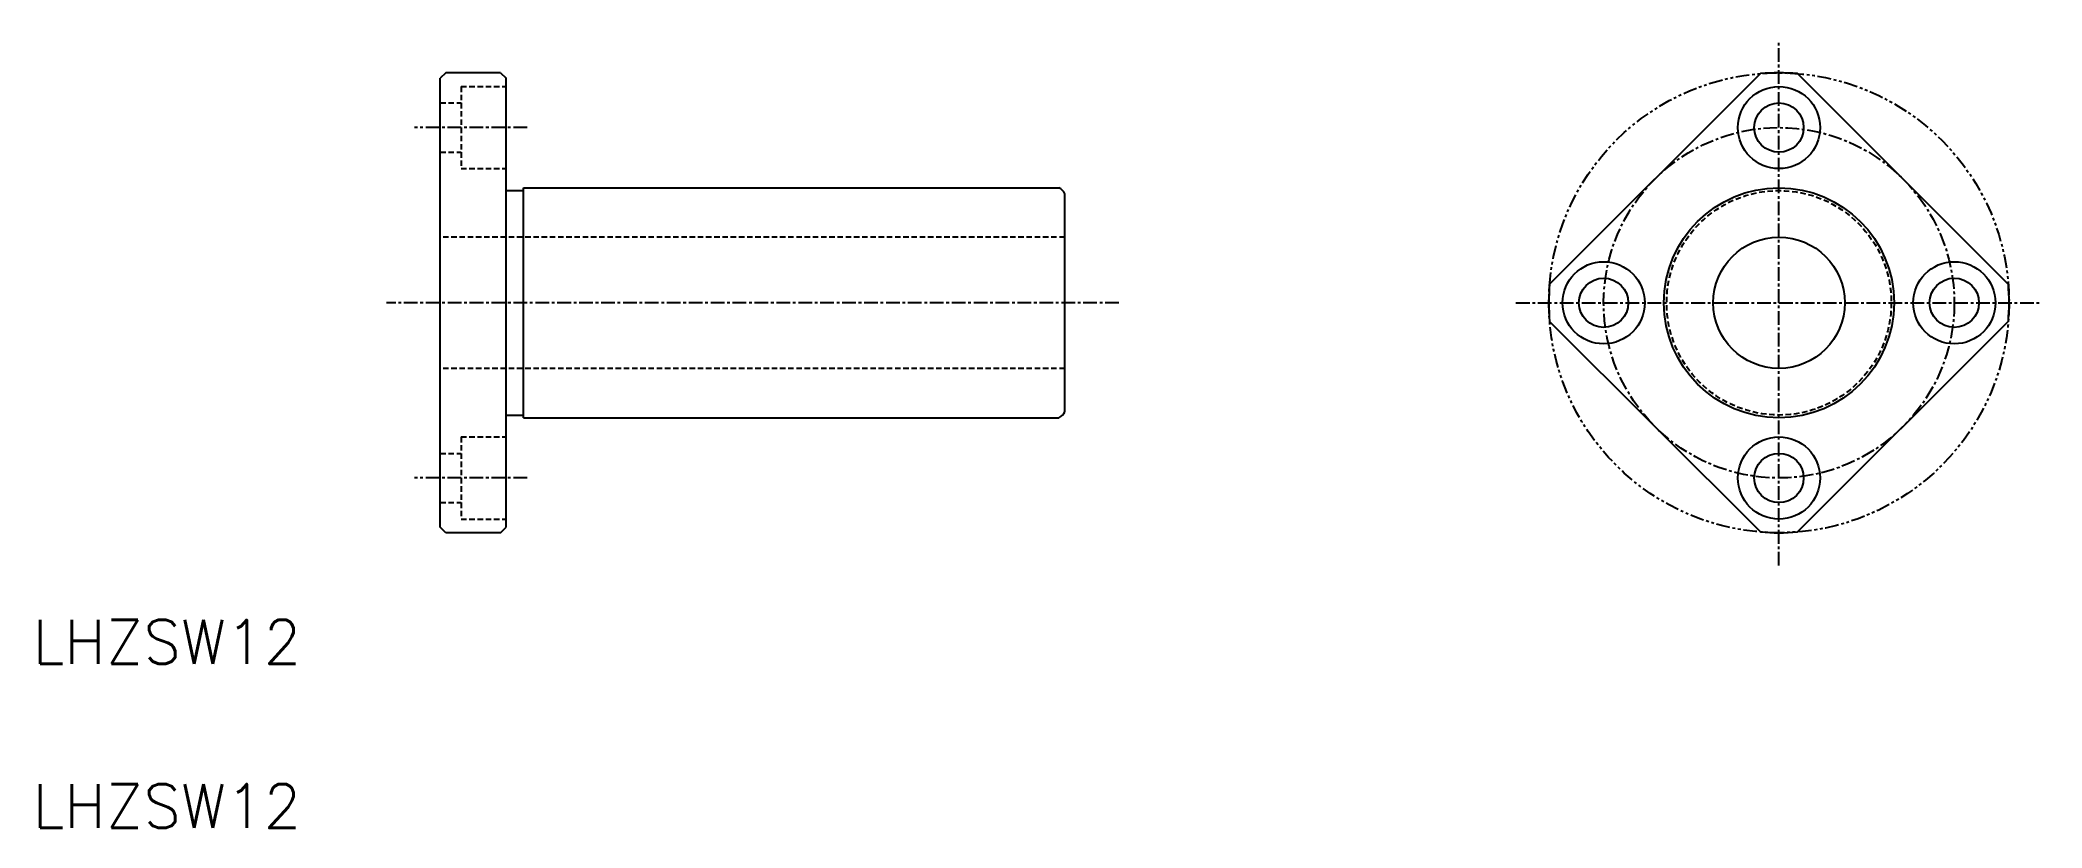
# Model space of a CAD drawing. Extents: x 184 to 367, y 138 to 210.
import ezdxf

# ---------------------------------------------------------------- set-up
doc = ezdxf.new("R2010")
doc.units = 0
for name, pattern in [('CENTER', [2, 1.25, -0.25, 0.25, -0.25]), ('DASHED', [0.75, 0.5, -0.25]), ('PHANTOM', [2.5, 1.25, -0.25, 0.25, -0.25, 0.25, -0.25])]:
    doc.linetypes.add(name, pattern=pattern)
doc.layers.get('0').update_dxf_attribs({"linetype": 'CONTINUOUS'})
doc.layers.add('CENTER', color=1, linetype='CENTER')
doc.styles.get("Standard").update_dxf_attribs({"font": 'txt.shx', "bigfont": 'bigfont.shx'})

msp = doc.modelspace()

# ---------------------------------------------------------------- linework, layer by layer
at = {"color": 7, "linetype": 'CONTINUOUS'}
for p, q in [((221.32, 207.44), (220.82, 206.94)), ((220.82, 165.94), (220.82, 206.94)), ((226.32, 207.44), (221.32, 207.44)), ((226.32, 207.44), (226.82, 206.94)), ((226.82, 165.94), (226.82, 206.94)), ((341.29, 207.37), (322.06, 188.13)), ((363.92, 188.13), (344.69, 207.37)), ((226.82, 196.69), (228.42, 196.69)), ((228.42, 175.94), (228.42, 196.94)), ((228.42, 196.94), (277.27, 196.94)), ((277.82, 176.48), (277.82, 196.4)), ((341.29, 165.51), (322.06, 184.74)), ((363.92, 184.74), (344.69, 165.51)), ((226.82, 176.19), (228.42, 176.19)), ((228.42, 175.94), (277.27, 175.94)), ((232.44, 175.94), (232.44, 175.94)), ((238.07, 175.94), (238.07, 175.94)), ((221.32, 165.44), (220.82, 165.94)), ((226.32, 165.44), (221.32, 165.44)), ((226.32, 165.44), (226.82, 165.94))]:
    msp.add_line(p, q, dxfattribs=at)
at = {"color": 3, "linetype": 'DASHED'}
for p, q in [((220.82, 204.69), (222.72, 204.69)), ((222.72, 206.19), (222.72, 198.69)), ((222.72, 206.19), (226.82, 206.19)), ((220.82, 200.19), (222.72, 200.19)), ((222.72, 198.69), (226.82, 198.69)), ((277.82, 192.44), (220.82, 192.44)), ((277.82, 180.44), (220.82, 180.44)), ((222.72, 174.19), (222.72, 166.69)), ((222.72, 174.19), (226.82, 174.19)), ((220.82, 172.69), (222.72, 172.69)), ((220.82, 168.19), (222.72, 168.19)), ((222.72, 166.69), (226.82, 166.69))]:
    msp.add_line(p, q, dxfattribs=at)
at = {"color": 3, "linetype": 'PHANTOM'}
msp.add_circle((342.99, 186.44), 21, dxfattribs=at)
at = {"color": 7, "linetype": 'CONTINUOUS'}
for centre, radius in [((342.99, 202.44), 3.75), ((342.99, 202.44), 2.25), ((342.99, 186.44), 10.5), ((342.99, 186.44), 6), ((326.99, 186.44), 3.75), ((358.99, 186.44), 3.75), ((326.99, 186.44), 2.25), ((358.99, 186.44), 2.25), ((342.99, 170.44), 3.75), ((342.99, 170.44), 2.25)]:
    msp.add_circle(centre, radius, dxfattribs=at)
at = {"color": 3, "linetype": 'DASHED'}
msp.add_circle((342.99, 186.44), 10.25, dxfattribs=at)
at = {"color": 7, "linetype": 'CONTINUOUS'}
for centre, radius, start, end in [((342.99, 186.44), 21, 85.3676, 94.6324), ((276.67, 195.79), 1.3, 27.7958, 62.2042), ((342.99, 186.44), 21, 175.3676, 184.6324), ((342.99, 186.44), 21, 355.3676, 4.6324), ((276.67, 177.09), 1.3, 297.7958, 332.2042), ((342.99, 186.44), 21, 265.3676, 274.6324)]:
    msp.add_arc(centre, radius, start, end, dxfattribs=at)
at = {"layer": 'CENTER', "color": 1, "linetype": 'CENTER'}
for p, q in [((342.99, 162.44), (342.99, 210.44)), ((228.74, 202.44), (218.47, 202.44)), ((282.75, 186.44), (215.92, 186.44)), ((318.99, 186.44), (366.99, 186.44)), ((228.74, 170.44), (218.47, 170.44))]:
    msp.add_line(p, q, dxfattribs=at)
msp.add_circle((342.99, 186.44), 16, dxfattribs=at)

# ---------------------------------------------------------------- texts
at = {"color": 7, "linetype": 'CONTINUOUS'}
for p in [(183.61, 153.48), (183.61, 138.48)]:
    msp.add_text('LHZSW12', height=4, dxfattribs=at).set_placement(p)

doc.saveas('drawing.dxf')
